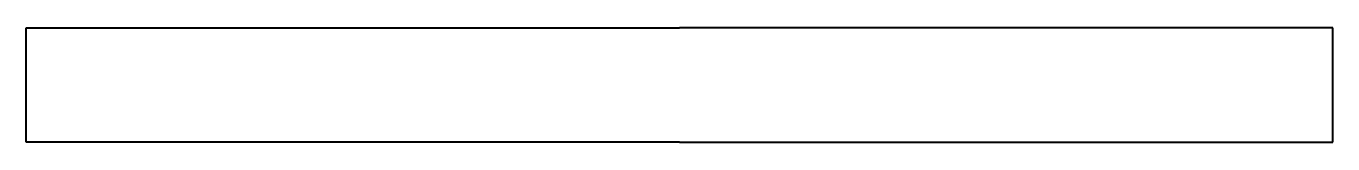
# Model space of a CAD drawing. Header units: millimetres. Extents: x -21.5 to 21.5, y 0 to 3.8.
import ezdxf

# ---------------------------------------------------------------- set-up
doc = ezdxf.new("R2010")
doc.units = ezdxf.units.MM
doc.layers.add('ModelSketch_Visible', color=7, linetype='Continuous', lineweight=40)

msp = doc.modelspace()

# ---------------------------------------------------------------- linework, layer by layer
at = {"layer": 'ModelSketch_Visible'}
for p, q in [((-21.5, 0), (-21.5, 3.75)), ((-21.5, 3.75), (0, 3.75)), ((21.5, 3.75), (0, 3.75)), ((21.5, 0), (21.5, 3.75)), ((0, 0), (-21.5, 0)), ((0, 0), (21.5, 0))]:
    msp.add_line(p, q, dxfattribs=at)

doc.saveas('drawing.dxf')
